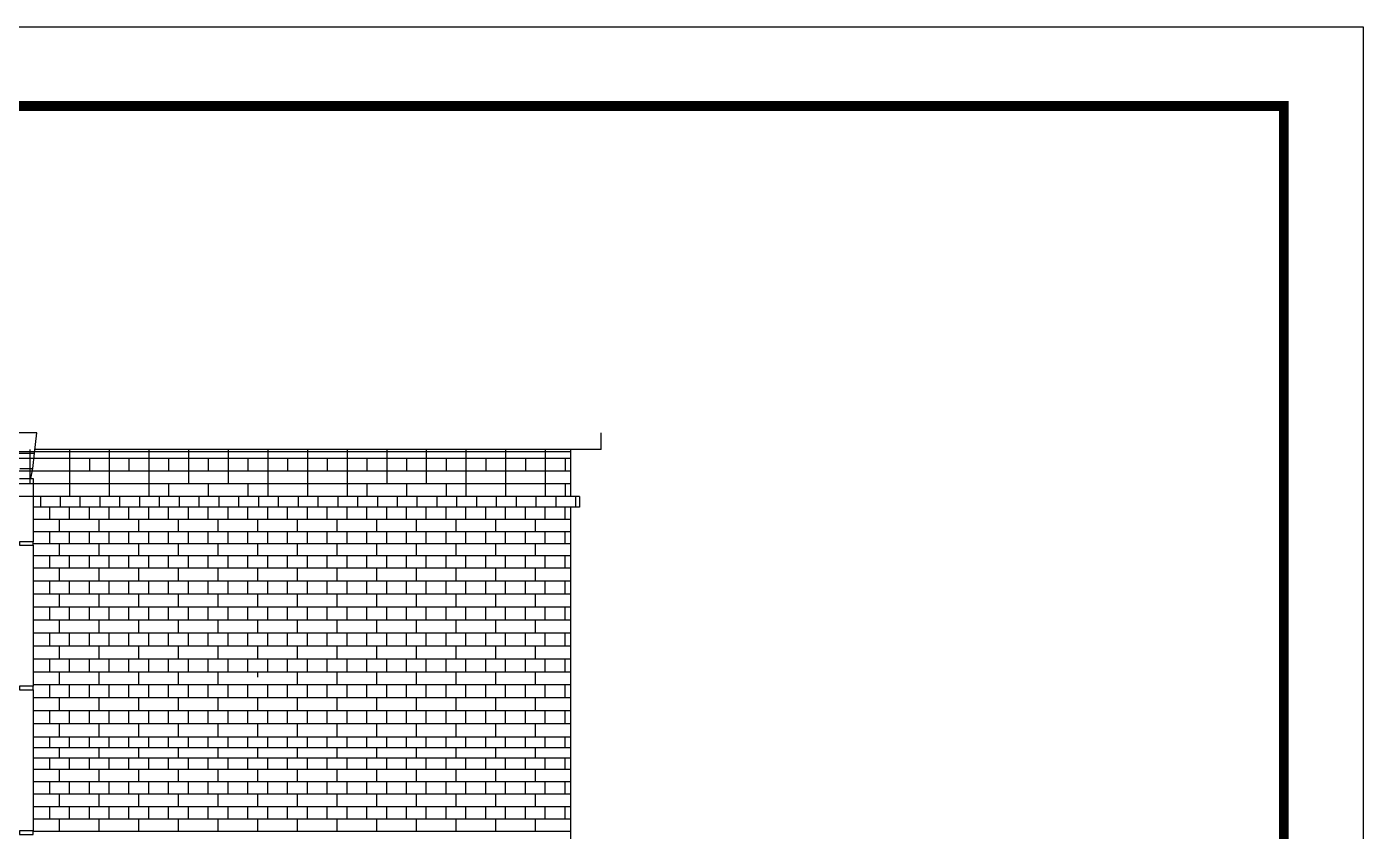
# Model space of a CAD drawing. Extents: x 186583 to 203403, y -172622 to -160742.
# Drawn here: x 195986 to 203403, y -165206 to -160742 of the extents above; entities that cross this region are included whole.
import ezdxf

# ---------------------------------------------------------------- set-up
doc = ezdxf.new("R2010")
doc.units = 0
doc.header["$LTSCALE"] = 50
doc.header["$MEASUREMENT"] = 0
for name, color, linetype in [('COR', 4, 'CONTINUOUS'), ('ele-3', 6, 'CONTINUOUS'), ('h', 5, 'CONTINUOUS'), ('HAT', 5, 'CONTINUOUS'), ('W-1', 3, 'CONTINUOUS'), ('WAL', 3, 'CONTINUOUS'), ('WID', 4, 'CONTINUOUS')]:
    doc.layers.add(name, color=color, linetype=linetype)

# ---------------------------------------------------------------- blocks, each defined once
blk = doc.blocks.new('20')
at = {"layer": 'COR', "linetype": 'Continuous', "const_width": 270}
blk.add_lwpolyline([(230424, -2398), (230424, -57398), (308324, -57398), (308324, -2398)], close=True, dxfattribs=at)
at = {"layer": 'HAT'}
for p, q in [((226424, -198), (310524, -198)), ((310524, -198), (310524, -59598))]:
    blk.add_line(p, q, dxfattribs=at)

msp = doc.modelspace()

# ---------------------------------------------------------------- linework, layer by layer
at = {"layer": 'ele-3'}
for p, q in [((195946.69224, -163248.9788), (196021.69224, -163248.9788)), ((196021.69224, -163248.9788), (196021.69224, -163599.50991)), ((196021.69224, -163475.12464), (196106.15758, -163475.12464)), ((196080.50362, -163475.12464), (199003.65758, -163475.12464)), ((196021.69224, -163542.31728), (196106.15758, -163542.31728)), ((196021.69224, -163609.50991), (196105.15758, -163609.50991)), ((196048.15758, -163542.31728), (199003.65758, -163542.31728)), ((196049.15758, -163609.50991), (199003.65758, -163609.50991)), ((196021.69224, -163619.50991), (196021.69224, -164401.42736)), ((196021.69224, -163676.70255), (196106.15758, -163676.70255)), ((196048.15758, -163676.70255), (199003.65758, -163676.70255)), ((196021.69224, -163743.89518), (196106.15758, -163743.89518)), ((196048.15758, -163743.89518), (199003.65758, -163743.89518)), ((196021.69224, -164421.42736), (196021.69224, -165203.3448)), ((196021.69224, -164681.31709), (196106.15758, -164681.31709)), ((196106.15758, -164681.31709), (198928.65758, -164681.31709)), ((196181.15758, -164681.31709), (199003.65758, -164681.31709)), ((196021.69224, -164741.31709), (196106.15758, -164741.31709)), ((196106.15758, -164741.31709), (198928.65758, -164741.31709)), ((196181.15758, -164741.31709), (199003.65758, -164741.31709)), ((196106.15758, -164801.31709), (196021.69224, -164801.31709)), ((196021.69224, -164861.31709), (196106.15758, -164861.31709)), ((199003.65758, -164801.31709), (196069.15758, -164801.31709)), ((196069.15758, -164861.31709), (199003.65758, -164861.31709))]:
    msp.add_line(p, q, dxfattribs=at)
for points in [[(196063.65758, -163407.93201), (196063.65758, -163347.93201)], [(196173.65758, -163407.93201), (196173.65758, -163347.93201)], [(196283.65758, -163407.93201), (196283.65758, -163347.93201)], [(196393.65758, -163407.93201), (196393.65758, -163347.93201)], [(196503.65758, -163407.93201), (196503.65758, -163347.93201)], [(196613.65758, -163407.93201), (196613.65758, -163347.93201)], [(196723.65758, -163407.93201), (196723.65758, -163347.93201)], [(196833.65758, -163407.93201), (196833.65758, -163347.93201)], [(196943.65758, -163407.93201), (196943.65758, -163347.93201)], [(197053.65758, -163407.93201), (197053.65758, -163347.93201)], [(197163.65758, -163407.93201), (197163.65758, -163347.93201)], [(197273.65758, -163407.93201), (197273.65758, -163347.93201)], [(197383.65758, -163407.93201), (197383.65758, -163347.93201)], [(197493.65758, -163407.93201), (197493.65758, -163347.93201)], [(197603.65758, -163407.93201), (197603.65758, -163347.93201)], [(197713.65758, -163407.93201), (197713.65758, -163347.93201)], [(197823.65758, -163407.93201), (197823.65758, -163347.93201)], [(197933.65758, -163407.93201), (197933.65758, -163347.93201)], [(198043.65758, -163407.93201), (198043.65758, -163347.93201)], [(198153.65758, -163407.93201), (198153.65758, -163347.93201)], [(198263.65758, -163407.93201), (198263.65758, -163347.93201)], [(198373.65758, -163407.93201), (198373.65758, -163347.93201)], [(198483.65758, -163407.93201), (198483.65758, -163347.93201)], [(198593.65758, -163407.93201), (198593.65758, -163347.93201)], [(198703.65758, -163407.93201), (198703.65758, -163347.93201)], [(198813.65758, -163407.93201), (198813.65758, -163347.93201)], [(198923.65758, -163407.93201), (198923.65758, -163347.93201)], [(199033.65758, -163407.93201), (199033.65758, -163347.93201)], [(196113.65758, -163475.12464), (196113.65758, -163407.93201)], [(196223.65758, -163475.12464), (196223.65758, -163407.93201)], [(196333.65758, -163475.12464), (196333.65758, -163407.93201)], [(196443.65758, -163475.12464), (196443.65758, -163407.93201)], [(196553.65758, -163475.12464), (196553.65758, -163407.93201)], [(196663.65758, -163475.12464), (196663.65758, -163407.93201)], [(196773.65758, -163475.12464), (196773.65758, -163407.93201)], [(196883.65758, -163475.12464), (196883.65758, -163407.93201)], [(196993.65758, -163475.12464), (196993.65758, -163407.93201)], [(197103.65758, -163475.12464), (197103.65758, -163407.93201)], [(197213.65758, -163475.12464), (197213.65758, -163407.93201)], [(197323.65758, -163475.12464), (197323.65758, -163407.93201)], [(197433.65758, -163475.12464), (197433.65758, -163407.93201)], [(197543.65758, -163475.12464), (197543.65758, -163407.93201)], [(197653.65758, -163475.12464), (197653.65758, -163407.93201)], [(197763.65758, -163475.12464), (197763.65758, -163407.93201)], [(197873.65758, -163475.12464), (197873.65758, -163407.93201)], [(197983.65758, -163475.12464), (197983.65758, -163407.93201)], [(198093.65758, -163475.12464), (198093.65758, -163407.93201)], [(198203.65758, -163475.12464), (198203.65758, -163407.93201)], [(198313.65758, -163475.12464), (198313.65758, -163407.93201)], [(198423.65758, -163475.12464), (198423.65758, -163407.93201)], [(198533.65758, -163475.12464), (198533.65758, -163407.93201)], [(198643.65758, -163475.12464), (198643.65758, -163407.93201)], [(198753.65758, -163475.12464), (198753.65758, -163407.93201)], [(198863.65758, -163475.12464), (198863.65758, -163407.93201)], [(198973.65758, -163475.12464), (198973.65758, -163407.93201)], [(196168.65758, -163542.31728), (196168.65758, -163475.12464)], [(196388.65758, -163542.31728), (196388.65758, -163475.12464)], [(196608.65758, -163542.31728), (196608.65758, -163475.12464)], [(196828.65758, -163542.31728), (196828.65758, -163475.12464)], [(197048.65758, -163542.31728), (197048.65758, -163475.12464)], [(197268.65758, -163542.31728), (197268.65758, -163475.12464)], [(197488.65758, -163542.31728), (197488.65758, -163475.12464)], [(197708.65758, -163542.31728), (197708.65758, -163475.12464)], [(197928.65758, -163542.31728), (197928.65758, -163475.12464)], [(198148.65758, -163542.31728), (198148.65758, -163475.12464)], [(198368.65758, -163542.31728), (198368.65758, -163475.12464)], [(198588.65758, -163542.31728), (198588.65758, -163475.12464)], [(198808.65758, -163542.31728), (198808.65758, -163475.12464)], [(196113.65758, -163609.50991), (196113.65758, -163542.31728)], [(196168.65758, -163676.70255), (196168.65758, -163609.50991)], [(196223.65758, -163609.50991), (196223.65758, -163542.31728)], [(196333.65758, -163609.50991), (196333.65758, -163542.31728)], [(196388.65758, -163676.70255), (196388.65758, -163609.50991)], [(196443.65758, -163609.50991), (196443.65758, -163542.31728)], [(196553.65758, -163609.50991), (196553.65758, -163542.31728)], [(196608.65758, -163676.70255), (196608.65758, -163609.50991)], [(196663.65758, -163609.50991), (196663.65758, -163542.31728)], [(196773.65758, -163609.50991), (196773.65758, -163542.31728)], [(196828.65758, -163676.70255), (196828.65758, -163609.50991)], [(196883.65758, -163609.50991), (196883.65758, -163542.31728)], [(196993.65758, -163609.50991), (196993.65758, -163542.31728)], [(197048.65758, -163676.70255), (197048.65758, -163609.50991)], [(197103.65758, -163609.50991), (197103.65758, -163542.31728)], [(197213.65758, -163609.50991), (197213.65758, -163542.31728)], [(197268.65758, -163676.70255), (197268.65758, -163609.50991)], [(197323.65758, -163609.50991), (197323.65758, -163542.31728)], [(197433.65758, -163609.50991), (197433.65758, -163542.31728)], [(197488.65758, -163676.70255), (197488.65758, -163609.50991)], [(197543.65758, -163609.50991), (197543.65758, -163542.31728)], [(197653.65758, -163609.50991), (197653.65758, -163542.31728)], [(197708.65758, -163676.70255), (197708.65758, -163609.50991)], [(197763.65758, -163609.50991), (197763.65758, -163542.31728)], [(197873.65758, -163609.50991), (197873.65758, -163542.31728)], [(197928.65758, -163676.70255), (197928.65758, -163609.50991)], [(197983.65758, -163609.50991), (197983.65758, -163542.31728)], [(198093.65758, -163609.50991), (198093.65758, -163542.31728)], [(198148.65758, -163676.70255), (198148.65758, -163609.50991)], [(198203.65758, -163609.50991), (198203.65758, -163542.31728)], [(198313.65758, -163609.50991), (198313.65758, -163542.31728)], [(198368.65758, -163676.70255), (198368.65758, -163609.50991)], [(198423.65758, -163609.50991), (198423.65758, -163542.31728)], [(198533.65758, -163609.50991), (198533.65758, -163542.31728)], [(198588.65758, -163676.70255), (198588.65758, -163609.50991)], [(198643.65758, -163609.50991), (198643.65758, -163542.31728)], [(198753.65758, -163609.50991), (198753.65758, -163542.31728)], [(198808.65758, -163676.70255), (198808.65758, -163609.50991)], [(198863.65758, -163609.50991), (198863.65758, -163542.31728)], [(198973.65758, -163609.50991), (198973.65758, -163542.31728)], [(196113.65758, -163743.89518), (196113.65758, -163676.70255)], [(196223.65758, -163743.89518), (196223.65758, -163676.70255)], [(196333.65758, -163743.89518), (196333.65758, -163676.70255)], [(196443.65758, -163743.89518), (196443.65758, -163676.70255)], [(196553.65758, -163743.89518), (196553.65758, -163676.70255)], [(196663.65758, -163743.89518), (196663.65758, -163676.70255)], [(196773.65758, -163743.89518), (196773.65758, -163676.70255)], [(196883.65758, -163743.89518), (196883.65758, -163676.70255)], [(196993.65758, -163743.89518), (196993.65758, -163676.70255)], [(197103.65758, -163743.89518), (197103.65758, -163676.70255)], [(197213.65758, -163743.89518), (197213.65758, -163676.70255)], [(197323.65758, -163743.89518), (197323.65758, -163676.70255)], [(197433.65758, -163743.89518), (197433.65758, -163676.70255)], [(197543.65758, -163743.89518), (197543.65758, -163676.70255)], [(197653.65758, -163743.89518), (197653.65758, -163676.70255)], [(197763.65758, -163743.89518), (197763.65758, -163676.70255)], [(197873.65758, -163743.89518), (197873.65758, -163676.70255)], [(197983.65758, -163743.89518), (197983.65758, -163676.70255)], [(198093.65758, -163743.89518), (198093.65758, -163676.70255)], [(198203.65758, -163743.89518), (198203.65758, -163676.70255)], [(198313.65758, -163743.89518), (198313.65758, -163676.70255)], [(198423.65758, -163743.89518), (198423.65758, -163676.70255)], [(198533.65758, -163743.89518), (198533.65758, -163676.70255)], [(198643.65758, -163743.89518), (198643.65758, -163676.70255)], [(198753.65758, -163743.89518), (198753.65758, -163676.70255)], [(198863.65758, -163743.89518), (198863.65758, -163676.70255)], [(198973.65758, -163743.89518), (198973.65758, -163676.70255)], [(196113.65758, -164741.31709), (196113.65758, -164681.31709)], [(196223.65758, -164741.31709), (196223.65758, -164681.31709)], [(196333.65758, -164741.31709), (196333.65758, -164681.31709)], [(196443.65758, -164741.31709), (196443.65758, -164681.31709)], [(196553.65758, -164741.31709), (196553.65758, -164681.31709)], [(196663.65758, -164741.31709), (196663.65758, -164681.31709)], [(196773.65758, -164741.31709), (196773.65758, -164681.31709)], [(196883.65758, -164741.31709), (196883.65758, -164681.31709)], [(196993.65758, -164741.31709), (196993.65758, -164681.31709)], [(197103.65758, -164741.31709), (197103.65758, -164681.31709)], [(197213.65758, -164741.31709), (197213.65758, -164681.31709)], [(197323.65758, -164741.31709), (197323.65758, -164681.31709)], [(197433.65758, -164741.31709), (197433.65758, -164681.31709)], [(197543.65758, -164741.31709), (197543.65758, -164681.31709)], [(197653.65758, -164741.31709), (197653.65758, -164681.31709)], [(197763.65758, -164741.31709), (197763.65758, -164681.31709)], [(197873.65758, -164741.31709), (197873.65758, -164681.31709)], [(197983.65758, -164741.31709), (197983.65758, -164681.31709)], [(198093.65758, -164741.31709), (198093.65758, -164681.31709)], [(198203.65758, -164741.31709), (198203.65758, -164681.31709)], [(198313.65758, -164741.31709), (198313.65758, -164681.31709)], [(198423.65758, -164741.31709), (198423.65758, -164681.31709)], [(198533.65758, -164741.31709), (198533.65758, -164681.31709)], [(198643.65758, -164741.31709), (198643.65758, -164681.31709)], [(198753.65758, -164741.31709), (198753.65758, -164681.31709)], [(198863.65758, -164741.31709), (198863.65758, -164681.31709)], [(198973.65758, -164741.31709), (198973.65758, -164681.31709)], [(196168.65758, -164801.31709), (196168.65758, -164741.31709)], [(196388.65758, -164801.31709), (196388.65758, -164741.31709)], [(196608.65758, -164801.31709), (196608.65758, -164741.31709)], [(196828.65758, -164801.31709), (196828.65758, -164741.31709)], [(197048.65758, -164801.31709), (197048.65758, -164741.31709)], [(197268.65758, -164801.31709), (197268.65758, -164741.31709)], [(197488.65758, -164801.31709), (197488.65758, -164741.31709)], [(197708.65758, -164801.31709), (197708.65758, -164741.31709)], [(197928.65758, -164801.31709), (197928.65758, -164741.31709)], [(198148.65758, -164801.31709), (198148.65758, -164741.31709)], [(198368.65758, -164801.31709), (198368.65758, -164741.31709)], [(198588.65758, -164801.31709), (198588.65758, -164741.31709)], [(198808.65758, -164801.31709), (198808.65758, -164741.31709)], [(196113.65758, -164861.31709), (196113.65758, -164801.31709)], [(196223.65758, -164861.31709), (196223.65758, -164801.31709)], [(196333.65758, -164861.31709), (196333.65758, -164801.31709)], [(196443.65758, -164861.31709), (196443.65758, -164801.31709)], [(196553.65758, -164861.31709), (196553.65758, -164801.31709)], [(196663.65758, -164861.31709), (196663.65758, -164801.31709)], [(196773.65758, -164861.31709), (196773.65758, -164801.31709)], [(196883.65758, -164861.31709), (196883.65758, -164801.31709)], [(196993.65758, -164861.31709), (196993.65758, -164801.31709)], [(197103.65758, -164861.31709), (197103.65758, -164801.31709)], [(197213.65758, -164861.31709), (197213.65758, -164801.31709)], [(197323.65758, -164861.31709), (197323.65758, -164801.31709)], [(197433.65758, -164861.31709), (197433.65758, -164801.31709)], [(197543.65758, -164861.31709), (197543.65758, -164801.31709)], [(197653.65758, -164861.31709), (197653.65758, -164801.31709)], [(197763.65758, -164861.31709), (197763.65758, -164801.31709)], [(197873.65758, -164861.31709), (197873.65758, -164801.31709)], [(197983.65758, -164861.31709), (197983.65758, -164801.31709)], [(198093.65758, -164861.31709), (198093.65758, -164801.31709)], [(198203.65758, -164861.31709), (198203.65758, -164801.31709)], [(198313.65758, -164861.31709), (198313.65758, -164801.31709)], [(198423.65758, -164861.31709), (198423.65758, -164801.31709)], [(198533.65758, -164861.31709), (198533.65758, -164801.31709)], [(198643.65758, -164861.31709), (198643.65758, -164801.31709)], [(198753.65758, -164861.31709), (198753.65758, -164801.31709)], [(198863.65758, -164861.31709), (198863.65758, -164801.31709)], [(198973.65758, -164861.31709), (198973.65758, -164801.31709)]]:
    msp.add_lwpolyline(points, dxfattribs=at)
at = {"layer": 'h'}
for p, q in [((196102.33545, -163137.93201), (189843.65758, -163137.93201)), ((199003.65758, -163137.93201), (196084.32574, -163137.93201)), ((196110.71723, -163207.93201), (189843.65758, -163207.93201)), ((199003.65758, -163207.93201), (196075.94397, -163207.93201)), ((196106.15758, -163277.93201), (189843.65758, -163277.93201)), ((199003.65758, -163277.93201), (196080.50362, -163277.93201)), ((196021.69224, -163816.00456), (196106.15758, -163816.00456)), ((196048.15758, -163816.00456), (199003.65758, -163816.00456)), ((196021.69224, -163888.11394), (196106.15758, -163888.11394)), ((196048.15758, -163888.11394), (199003.65758, -163888.11394)), ((196021.69224, -163960.22332), (196106.15758, -163960.22332)), ((196106.15758, -163960.22332), (198928.65758, -163960.22332)), ((196181.15758, -163960.22332), (199003.65758, -163960.22332)), ((196021.69224, -164032.33269), (196106.15758, -164032.33269)), ((196106.15758, -164032.33269), (198928.65758, -164032.33269)), ((196181.15758, -164032.33269), (199003.65758, -164032.33269)), ((196021.69224, -164104.44207), (196106.15758, -164104.44207)), ((196106.15758, -164104.44207), (198928.65758, -164104.44207)), ((196181.15758, -164104.44207), (199003.65758, -164104.44207)), ((196021.69224, -164176.55145), (196106.15758, -164176.55145)), ((196021.69224, -164176.55145), (196106.15758, -164176.55145)), ((196106.15758, -164176.55145), (198928.65758, -164176.55145)), ((196106.15758, -164176.55145), (198928.65758, -164176.55145)), ((196181.15758, -164176.55145), (199003.65758, -164176.55145)), ((196181.15758, -164176.55145), (199003.65758, -164176.55145)), ((196021.69224, -164248.66083), (196106.15758, -164248.66083)), ((196021.69224, -164248.66083), (196106.15758, -164248.66083)), ((196106.15758, -164248.66083), (198928.65758, -164248.66083)), ((196106.15758, -164248.66083), (198928.65758, -164248.66083)), ((196181.15758, -164248.66083), (199003.65758, -164248.66083)), ((196181.15758, -164248.66083), (199003.65758, -164248.66083)), ((196021.69224, -164320.7702), (196106.15758, -164320.7702)), ((196021.69224, -164320.7702), (196106.15758, -164320.7702)), ((196106.15758, -164320.7702), (198928.65758, -164320.7702)), ((196106.15758, -164320.7702), (198928.65758, -164320.7702)), ((196181.15758, -164320.7702), (199003.65758, -164320.7702)), ((196181.15758, -164320.7702), (199003.65758, -164320.7702)), ((196106.15758, -164392.87958), (196021.69224, -164392.87958)), ((198928.65758, -164392.87958), (196106.15758, -164392.87958)), ((199003.65758, -164392.87958), (196181.15758, -164392.87958)), ((196106.15758, -164464.98896), (196021.69224, -164464.98896)), ((198928.65758, -164464.98896), (196106.15758, -164464.98896)), ((199003.65758, -164464.98896), (196181.15758, -164464.98896)), ((196106.15758, -164537.09833), (196021.69224, -164537.09833)), ((198928.65758, -164537.09833), (196106.15758, -164537.09833)), ((199003.65758, -164537.09833), (196181.15758, -164537.09833)), ((196106.15758, -164609.20771), (196021.69224, -164609.20771)), ((198928.65758, -164609.20771), (196106.15758, -164609.20771)), ((199003.65758, -164609.20771), (196181.15758, -164609.20771)), ((196021.69224, -164930.28405), (196106.15758, -164930.28405)), ((196069.15758, -164930.28405), (199003.65758, -164930.28405)), ((196021.69224, -164999.25474), (196106.15758, -164999.25474)), ((196069.15758, -164999.25474), (199003.65758, -164999.25474)), ((196021.69224, -165068.22543), (196106.15758, -165068.22543)), ((196069.15758, -165068.22543), (199003.65758, -165068.22543)), ((196021.69224, -165137.19612), (196106.15758, -165137.19612)), ((196069.15758, -165137.19612), (199003.65758, -165137.19612)), ((196021.69224, -165206.16681), (196105.15758, -165206.16681)), ((196070.15758, -165206.16681), (199003.65758, -165206.16681))]:
    msp.add_line(p, q, dxfattribs=at)
for points in [[(196003.65758, -163087.93201), (196003.65758, -163137.93201)], [(196223.65758, -163087.93201), (196223.65758, -163137.93201)], [(196443.65758, -163087.93201), (196443.65758, -163137.93201)], [(196663.65758, -163087.93201), (196663.65758, -163137.93201)], [(196883.65758, -163087.93201), (196883.65758, -163137.93201)], [(197103.65758, -163087.93201), (197103.65758, -163137.93201)], [(197323.65758, -163087.93201), (197323.65758, -163137.93201)], [(197543.65758, -163087.93201), (197543.65758, -163137.93201)], [(197763.65758, -163087.93201), (197763.65758, -163137.93201)], [(197983.65758, -163087.93201), (197983.65758, -163137.93201)], [(198203.65758, -163087.93201), (198203.65758, -163137.93201)], [(198423.65758, -163087.93201), (198423.65758, -163137.93201)], [(198643.65758, -163087.93201), (198643.65758, -163137.93201)], [(198863.65758, -163087.93201), (198863.65758, -163137.93201)], [(196003.65758, -163137.93201), (196003.65758, -163207.93201)], [(196223.65758, -163137.93201), (196223.65758, -163207.93201)], [(196333.65758, -163137.93201), (196333.65758, -163207.93201)], [(196443.65758, -163137.93201), (196443.65758, -163207.93201)], [(196553.65758, -163137.93201), (196553.65758, -163207.93201)], [(196663.65758, -163137.93201), (196663.65758, -163207.93201)], [(196773.65758, -163137.93201), (196773.65758, -163207.93201)], [(196883.65758, -163137.93201), (196883.65758, -163207.93201)], [(196993.65758, -163137.93201), (196993.65758, -163207.93201)], [(197103.65758, -163137.93201), (197103.65758, -163207.93201)], [(197213.65758, -163137.93201), (197213.65758, -163207.93201)], [(197323.65758, -163137.93201), (197323.65758, -163207.93201)], [(197433.65758, -163137.93201), (197433.65758, -163207.93201)], [(197543.65758, -163137.93201), (197543.65758, -163207.93201)], [(197653.65758, -163137.93201), (197653.65758, -163207.93201)], [(197763.65758, -163137.93201), (197763.65758, -163207.93201)], [(197873.65758, -163137.93201), (197873.65758, -163207.93201)], [(197983.65758, -163137.93201), (197983.65758, -163207.93201)], [(198093.65758, -163137.93201), (198093.65758, -163207.93201)], [(198203.65758, -163137.93201), (198203.65758, -163207.93201)], [(198313.65758, -163137.93201), (198313.65758, -163207.93201)], [(198423.65758, -163137.93201), (198423.65758, -163207.93201)], [(198533.65758, -163137.93201), (198533.65758, -163207.93201)], [(198643.65758, -163137.93201), (198643.65758, -163207.93201)], [(198753.65758, -163137.93201), (198753.65758, -163207.93201)], [(198863.65758, -163137.93201), (198863.65758, -163207.93201)], [(198973.65758, -163137.93201), (198973.65758, -163207.93201)], [(196003.65758, -163207.93201), (196003.65758, -163277.93201)], [(196223.65758, -163207.93201), (196223.65758, -163277.93201)], [(196443.65758, -163207.93201), (196443.65758, -163277.93201)], [(196663.65758, -163207.93201), (196663.65758, -163277.93201)], [(196883.65758, -163207.93201), (196883.65758, -163277.93201)], [(197103.65758, -163207.93201), (197103.65758, -163277.93201)], [(197323.65758, -163207.93201), (197323.65758, -163277.93201)], [(197543.65758, -163207.93201), (197543.65758, -163277.93201)], [(197763.65758, -163207.93201), (197763.65758, -163277.93201)], [(197983.65758, -163207.93201), (197983.65758, -163277.93201)], [(198203.65758, -163207.93201), (198203.65758, -163277.93201)], [(198423.65758, -163207.93201), (198423.65758, -163277.93201)], [(198643.65758, -163207.93201), (198643.65758, -163277.93201)], [(198863.65758, -163207.93201), (198863.65758, -163277.93201)], [(196223.65758, -163277.93201), (196223.65758, -163347.93201)], [(196443.65758, -163277.93201), (196443.65758, -163347.93201)], [(196663.65758, -163277.93201), (196663.65758, -163347.93201)], [(196773.65758, -163277.93201), (196773.65758, -163347.93201)], [(196993.65758, -163277.93201), (196993.65758, -163347.93201)], [(197213.65758, -163277.93201), (197213.65758, -163347.93201)], [(197323.65758, -163277.93201), (197323.65758, -163347.93201)], [(197543.65758, -163277.93201), (197543.65758, -163347.93201)], [(197763.65758, -163277.93201), (197763.65758, -163347.93201)], [(197873.65758, -163277.93201), (197873.65758, -163347.93201)], [(198093.65758, -163277.93201), (198093.65758, -163347.93201)], [(198313.65758, -163277.93201), (198313.65758, -163347.93201)], [(198423.65758, -163277.93201), (198423.65758, -163347.93201)], [(198643.65758, -163277.93201), (198643.65758, -163347.93201)], [(198863.65758, -163277.93201), (198863.65758, -163347.93201)], [(198973.65758, -163277.93201), (198973.65758, -163347.93201)], [(196168.65758, -163816.00456), (196168.65758, -163743.89518)], [(196388.65758, -163816.00456), (196388.65758, -163743.89518)], [(196608.65758, -163816.00456), (196608.65758, -163743.89518)], [(196828.65758, -163816.00456), (196828.65758, -163743.89518)], [(197048.65758, -163816.00456), (197048.65758, -163743.89518)], [(197268.65758, -163816.00456), (197268.65758, -163743.89518)], [(197488.65758, -163816.00456), (197488.65758, -163743.89518)], [(197708.65758, -163816.00456), (197708.65758, -163743.89518)], [(197928.65758, -163816.00456), (197928.65758, -163743.89518)], [(198148.65758, -163816.00456), (198148.65758, -163743.89518)], [(198368.65758, -163816.00456), (198368.65758, -163743.89518)], [(198588.65758, -163816.00456), (198588.65758, -163743.89518)], [(198808.65758, -163816.00456), (198808.65758, -163743.89518)], [(196113.65758, -163888.11394), (196113.65758, -163816.00456)], [(196223.65758, -163888.11394), (196223.65758, -163816.00456)], [(196333.65758, -163888.11394), (196333.65758, -163816.00456)], [(196443.65758, -163888.11394), (196443.65758, -163816.00456)], [(196553.65758, -163888.11394), (196553.65758, -163816.00456)], [(196663.65758, -163888.11394), (196663.65758, -163816.00456)], [(196773.65758, -163888.11394), (196773.65758, -163816.00456)], [(196883.65758, -163888.11394), (196883.65758, -163816.00456)], [(196993.65758, -163888.11394), (196993.65758, -163816.00456)], [(197103.65758, -163888.11394), (197103.65758, -163816.00456)], [(197213.65758, -163888.11394), (197213.65758, -163816.00456)], [(197323.65758, -163888.11394), (197323.65758, -163816.00456)], [(197433.65758, -163888.11394), (197433.65758, -163816.00456)], [(197543.65758, -163888.11394), (197543.65758, -163816.00456)], [(197653.65758, -163888.11394), (197653.65758, -163816.00456)], [(197763.65758, -163888.11394), (197763.65758, -163816.00456)], [(197873.65758, -163888.11394), (197873.65758, -163816.00456)], [(197983.65758, -163888.11394), (197983.65758, -163816.00456)], [(198093.65758, -163888.11394), (198093.65758, -163816.00456)], [(198203.65758, -163888.11394), (198203.65758, -163816.00456)], [(198313.65758, -163888.11394), (198313.65758, -163816.00456)], [(198423.65758, -163888.11394), (198423.65758, -163816.00456)], [(198533.65758, -163888.11394), (198533.65758, -163816.00456)], [(198643.65758, -163888.11394), (198643.65758, -163816.00456)], [(198753.65758, -163888.11394), (198753.65758, -163816.00456)], [(198863.65758, -163888.11394), (198863.65758, -163816.00456)], [(198973.65758, -163888.11394), (198973.65758, -163816.00456)], [(196168.65758, -163960.22332), (196168.65758, -163888.11394)], [(196388.65758, -163960.22332), (196388.65758, -163888.11394)], [(196608.65758, -163960.22332), (196608.65758, -163888.11394)], [(196828.65758, -163960.22332), (196828.65758, -163888.11394)], [(197048.65758, -163960.22332), (197048.65758, -163888.11394)], [(197268.65758, -163960.22332), (197268.65758, -163888.11394)], [(197488.65758, -163960.22332), (197488.65758, -163888.11394)], [(197708.65758, -163960.22332), (197708.65758, -163888.11394)], [(197928.65758, -163960.22332), (197928.65758, -163888.11394)], [(198148.65758, -163960.22332), (198148.65758, -163888.11394)], [(198368.65758, -163960.22332), (198368.65758, -163888.11394)], [(198588.65758, -163960.22332), (198588.65758, -163888.11394)], [(198808.65758, -163960.22332), (198808.65758, -163888.11394)], [(196113.65758, -164032.33269), (196113.65758, -163960.22332)], [(196223.65758, -164032.33269), (196223.65758, -163960.22332)], [(196333.65758, -164032.33269), (196333.65758, -163960.22332)], [(196443.65758, -164032.33269), (196443.65758, -163960.22332)], [(196553.65758, -164032.33269), (196553.65758, -163960.22332)], [(196663.65758, -164032.33269), (196663.65758, -163960.22332)], [(196773.65758, -164032.33269), (196773.65758, -163960.22332)], [(196883.65758, -164032.33269), (196883.65758, -163960.22332)], [(196993.65758, -164032.33269), (196993.65758, -163960.22332)], [(197103.65758, -164032.33269), (197103.65758, -163960.22332)], [(197213.65758, -164032.33269), (197213.65758, -163960.22332)], [(197323.65758, -164032.33269), (197323.65758, -163960.22332)], [(197433.65758, -164032.33269), (197433.65758, -163960.22332)], [(197543.65758, -164032.33269), (197543.65758, -163960.22332)], [(197653.65758, -164032.33269), (197653.65758, -163960.22332)], [(197763.65758, -164032.33269), (197763.65758, -163960.22332)], [(197873.65758, -164032.33269), (197873.65758, -163960.22332)], [(197983.65758, -164032.33269), (197983.65758, -163960.22332)], [(198093.65758, -164032.33269), (198093.65758, -163960.22332)], [(198203.65758, -164032.33269), (198203.65758, -163960.22332)], [(198313.65758, -164032.33269), (198313.65758, -163960.22332)], [(198423.65758, -164032.33269), (198423.65758, -163960.22332)], [(198533.65758, -164032.33269), (198533.65758, -163960.22332)], [(198643.65758, -164032.33269), (198643.65758, -163960.22332)], [(198753.65758, -164032.33269), (198753.65758, -163960.22332)], [(198863.65758, -164032.33269), (198863.65758, -163960.22332)], [(198973.65758, -164032.33269), (198973.65758, -163960.22332)], [(196168.65758, -164104.44207), (196168.65758, -164032.33269)], [(196388.65758, -164104.44207), (196388.65758, -164032.33269)], [(196608.65758, -164104.44207), (196608.65758, -164032.33269)], [(196828.65758, -164104.44207), (196828.65758, -164032.33269)], [(197048.65758, -164104.44207), (197048.65758, -164032.33269)], [(197268.65758, -164104.44207), (197268.65758, -164032.33269)], [(197488.65758, -164104.44207), (197488.65758, -164032.33269)], [(197708.65758, -164104.44207), (197708.65758, -164032.33269)], [(197928.65758, -164104.44207), (197928.65758, -164032.33269)], [(198148.65758, -164104.44207), (198148.65758, -164032.33269)], [(198368.65758, -164104.44207), (198368.65758, -164032.33269)], [(198588.65758, -164104.44207), (198588.65758, -164032.33269)], [(198808.65758, -164104.44207), (198808.65758, -164032.33269)], [(196113.65758, -164176.55145), (196113.65758, -164104.44207)], [(196223.65758, -164176.55145), (196223.65758, -164104.44207)], [(196333.65758, -164176.55145), (196333.65758, -164104.44207)], [(196443.65758, -164176.55145), (196443.65758, -164104.44207)], [(196553.65758, -164176.55145), (196553.65758, -164104.44207)], [(196663.65758, -164176.55145), (196663.65758, -164104.44207)], [(196773.65758, -164176.55145), (196773.65758, -164104.44207)], [(196883.65758, -164176.55145), (196883.65758, -164104.44207)], [(196993.65758, -164176.55145), (196993.65758, -164104.44207)], [(197103.65758, -164176.55145), (197103.65758, -164104.44207)], [(197213.65758, -164176.55145), (197213.65758, -164104.44207)], [(197323.65758, -164176.55145), (197323.65758, -164104.44207)], [(197433.65758, -164176.55145), (197433.65758, -164104.44207)], [(197543.65758, -164176.55145), (197543.65758, -164104.44207)], [(197653.65758, -164176.55145), (197653.65758, -164104.44207)], [(197763.65758, -164176.55145), (197763.65758, -164104.44207)], [(197873.65758, -164176.55145), (197873.65758, -164104.44207)], [(197983.65758, -164176.55145), (197983.65758, -164104.44207)], [(198093.65758, -164176.55145), (198093.65758, -164104.44207)], [(198203.65758, -164176.55145), (198203.65758, -164104.44207)], [(198313.65758, -164176.55145), (198313.65758, -164104.44207)], [(198423.65758, -164176.55145), (198423.65758, -164104.44207)], [(198533.65758, -164176.55145), (198533.65758, -164104.44207)], [(198643.65758, -164176.55145), (198643.65758, -164104.44207)], [(198753.65758, -164176.55145), (198753.65758, -164104.44207)], [(198863.65758, -164176.55145), (198863.65758, -164104.44207)], [(198973.65758, -164176.55145), (198973.65758, -164104.44207)], [(196168.65758, -164248.66083), (196168.65758, -164176.55145)], [(196388.65758, -164248.66083), (196388.65758, -164176.55145)], [(196608.65758, -164248.66083), (196608.65758, -164176.55145)], [(196828.65758, -164248.66083), (196828.65758, -164176.55145)], [(197048.65758, -164248.66083), (197048.65758, -164176.55145)], [(197268.65758, -164248.66083), (197268.65758, -164176.55145)], [(197488.65758, -164248.66083), (197488.65758, -164176.55145)], [(197708.65758, -164248.66083), (197708.65758, -164176.55145)], [(197928.65758, -164248.66083), (197928.65758, -164176.55145)], [(198148.65758, -164248.66083), (198148.65758, -164176.55145)], [(198368.65758, -164248.66083), (198368.65758, -164176.55145)], [(198588.65758, -164248.66083), (198588.65758, -164176.55145)], [(198808.65758, -164248.66083), (198808.65758, -164176.55145)], [(196113.65758, -164320.7702), (196113.65758, -164248.66083)], [(196223.65758, -164320.7702), (196223.65758, -164248.66083)], [(196333.65758, -164320.7702), (196333.65758, -164248.66083)], [(196443.65758, -164320.7702), (196443.65758, -164248.66083)], [(196553.65758, -164320.7702), (196553.65758, -164248.66083)], [(196663.65758, -164320.7702), (196663.65758, -164248.66083)], [(196773.65758, -164320.7702), (196773.65758, -164248.66083)], [(196883.65758, -164320.7702), (196883.65758, -164248.66083)], [(196993.65758, -164320.7702), (196993.65758, -164248.66083)], [(197103.65758, -164320.7702), (197103.65758, -164248.66083)], [(197213.65758, -164320.7702), (197213.65758, -164248.66083)], [(197323.65758, -164320.7702), (197323.65758, -164248.66083)], [(197433.65758, -164320.7702), (197433.65758, -164248.66083)], [(197543.65758, -164320.7702), (197543.65758, -164248.66083)], [(197653.65758, -164320.7702), (197653.65758, -164248.66083)], [(197763.65758, -164320.7702), (197763.65758, -164248.66083)], [(197873.65758, -164320.7702), (197873.65758, -164248.66083)], [(197983.65758, -164320.7702), (197983.65758, -164248.66083)], [(198093.65758, -164320.7702), (198093.65758, -164248.66083)], [(198203.65758, -164320.7702), (198203.65758, -164248.66083)], [(198313.65758, -164320.7702), (198313.65758, -164248.66083)], [(198423.65758, -164320.7702), (198423.65758, -164248.66083)], [(198533.65758, -164320.7702), (198533.65758, -164248.66083)], [(198643.65758, -164320.7702), (198643.65758, -164248.66083)], [(198753.65758, -164320.7702), (198753.65758, -164248.66083)], [(198863.65758, -164320.7702), (198863.65758, -164248.66083)], [(198973.65758, -164320.7702), (198973.65758, -164248.66083)], [(196168.65758, -164392.87958), (196168.65758, -164320.7702)], [(196388.65758, -164392.87958), (196388.65758, -164320.7702)], [(196608.65758, -164392.87958), (196608.65758, -164320.7702)], [(196828.65758, -164392.87958), (196828.65758, -164320.7702)], [(197048.65758, -164392.87958), (197048.65758, -164320.7702)], [(197268.65758, -164350.35391), (197268.65758, -164320.7702)], [(197488.65758, -164392.87958), (197488.65758, -164320.7702)], [(197708.65758, -164392.87958), (197708.65758, -164320.7702)], [(197928.65758, -164392.87958), (197928.65758, -164320.7702)], [(198148.65758, -164392.87958), (198148.65758, -164320.7702)], [(198368.65758, -164392.87958), (198368.65758, -164320.7702)], [(198588.65758, -164392.87958), (198588.65758, -164320.7702)], [(198808.65758, -164392.87958), (198808.65758, -164320.7702)], [(196113.65758, -164464.98896), (196113.65758, -164392.87958)], [(196223.65758, -164464.98896), (196223.65758, -164392.87958)], [(196333.65758, -164464.98896), (196333.65758, -164392.87958)], [(196443.65758, -164464.98896), (196443.65758, -164392.87958)], [(196553.65758, -164464.98896), (196553.65758, -164392.87958)], [(196663.65758, -164464.98896), (196663.65758, -164392.87958)], [(196773.65758, -164464.98896), (196773.65758, -164392.87958)], [(196883.65758, -164464.98896), (196883.65758, -164392.87958)], [(196993.65758, -164464.98896), (196993.65758, -164392.87958)], [(197103.65758, -164464.98896), (197103.65758, -164392.87958)], [(197213.65758, -164464.98896), (197213.65758, -164392.87958)], [(197323.65758, -164464.98896), (197323.65758, -164392.87958)], [(197433.65758, -164464.98896), (197433.65758, -164392.87958)], [(197543.65758, -164464.98896), (197543.65758, -164392.87958)], [(197653.65758, -164464.98896), (197653.65758, -164392.87958)], [(197763.65758, -164464.98896), (197763.65758, -164392.87958)], [(197873.65758, -164464.98896), (197873.65758, -164392.87958)], [(197983.65758, -164464.98896), (197983.65758, -164392.87958)], [(198093.65758, -164464.98896), (198093.65758, -164392.87958)], [(198203.65758, -164464.98896), (198203.65758, -164392.87958)], [(198313.65758, -164464.98896), (198313.65758, -164392.87958)], [(198423.65758, -164464.98896), (198423.65758, -164392.87958)], [(198533.65758, -164464.98896), (198533.65758, -164392.87958)], [(198643.65758, -164464.98896), (198643.65758, -164392.87958)], [(198753.65758, -164464.98896), (198753.65758, -164392.87958)], [(198863.65758, -164464.98896), (198863.65758, -164392.87958)], [(198973.65758, -164464.98896), (198973.65758, -164392.87958)], [(196168.65758, -164537.09833), (196168.65758, -164464.98896)], [(196388.65758, -164537.09833), (196388.65758, -164464.98896)], [(196608.65758, -164537.09833), (196608.65758, -164464.98896)], [(196828.65758, -164537.09833), (196828.65758, -164464.98896)], [(197048.65758, -164537.09833), (197048.65758, -164464.98896)], [(197268.65758, -164537.09833), (197268.65758, -164464.98896)], [(197488.65758, -164537.09833), (197488.65758, -164464.98896)], [(197708.65758, -164537.09833), (197708.65758, -164464.98896)], [(197928.65758, -164537.09833), (197928.65758, -164464.98896)], [(198148.65758, -164537.09833), (198148.65758, -164464.98896)], [(198368.65758, -164537.09833), (198368.65758, -164464.98896)], [(198588.65758, -164537.09833), (198588.65758, -164464.98896)], [(198808.65758, -164537.09833), (198808.65758, -164464.98896)], [(196113.65758, -164609.20771), (196113.65758, -164537.09833)], [(196223.65758, -164609.20771), (196223.65758, -164537.09833)], [(196333.65758, -164609.20771), (196333.65758, -164537.09833)], [(196443.65758, -164609.20771), (196443.65758, -164537.09833)], [(196553.65758, -164609.20771), (196553.65758, -164537.09833)], [(196663.65758, -164609.20771), (196663.65758, -164537.09833)], [(196773.65758, -164609.20771), (196773.65758, -164537.09833)], [(196883.65758, -164609.20771), (196883.65758, -164537.09833)], [(196993.65758, -164609.20771), (196993.65758, -164537.09833)], [(197103.65758, -164609.20771), (197103.65758, -164537.09833)], [(197213.65758, -164609.20771), (197213.65758, -164537.09833)], [(197323.65758, -164609.20771), (197323.65758, -164537.09833)], [(197433.65758, -164609.20771), (197433.65758, -164537.09833)], [(197543.65758, -164609.20771), (197543.65758, -164537.09833)], [(197653.65758, -164609.20771), (197653.65758, -164537.09833)], [(197763.65758, -164609.20771), (197763.65758, -164537.09833)], [(197873.65758, -164609.20771), (197873.65758, -164537.09833)], [(197983.65758, -164609.20771), (197983.65758, -164537.09833)], [(198093.65758, -164609.20771), (198093.65758, -164537.09833)], [(198203.65758, -164609.20771), (198203.65758, -164537.09833)], [(198313.65758, -164609.20771), (198313.65758, -164537.09833)], [(198423.65758, -164609.20771), (198423.65758, -164537.09833)], [(198533.65758, -164609.20771), (198533.65758, -164537.09833)], [(198643.65758, -164609.20771), (198643.65758, -164537.09833)], [(198753.65758, -164609.20771), (198753.65758, -164537.09833)], [(198863.65758, -164609.20771), (198863.65758, -164537.09833)], [(198973.65758, -164609.20771), (198973.65758, -164537.09833)], [(196168.65758, -164681.31709), (196168.65758, -164609.20771)], [(196388.65758, -164681.31709), (196388.65758, -164609.20771)], [(196608.65758, -164681.31709), (196608.65758, -164609.20771)], [(196828.65758, -164681.31709), (196828.65758, -164609.20771)], [(197048.65758, -164681.31709), (197048.65758, -164609.20771)], [(197268.65758, -164681.31709), (197268.65758, -164609.20771)], [(197488.65758, -164681.31709), (197488.65758, -164609.20771)], [(197708.65758, -164681.31709), (197708.65758, -164609.20771)], [(197928.65758, -164681.31709), (197928.65758, -164609.20771)], [(198148.65758, -164681.31709), (198148.65758, -164609.20771)], [(198368.65758, -164681.31709), (198368.65758, -164609.20771)], [(198588.65758, -164681.31709), (198588.65758, -164609.20771)], [(198808.65758, -164681.31709), (198808.65758, -164609.20771)], [(196168.65758, -164930.28405), (196168.65758, -164861.31709)], [(196388.65758, -164930.28405), (196388.65758, -164861.31709)], [(196608.65758, -164930.28405), (196608.65758, -164861.31709)], [(196828.65758, -164930.28405), (196828.65758, -164861.31709)], [(197048.65758, -164930.28405), (197048.65758, -164861.31709)], [(197268.65758, -164930.28405), (197268.65758, -164861.31709)], [(197488.65758, -164930.28405), (197488.65758, -164861.31709)], [(197708.65758, -164930.28405), (197708.65758, -164861.31709)], [(197928.65758, -164930.28405), (197928.65758, -164861.31709)], [(198148.65758, -164930.28405), (198148.65758, -164861.31709)], [(198368.65758, -164930.28405), (198368.65758, -164861.31709)], [(198588.65758, -164930.28405), (198588.65758, -164861.31709)], [(198808.65758, -164930.28405), (198808.65758, -164861.31709)], [(196113.65758, -164999.25474), (196113.65758, -164930.28778)], [(196223.65758, -164999.25474), (196223.65758, -164930.28778)], [(196333.65758, -164999.25474), (196333.65758, -164930.28778)], [(196443.65758, -164999.25474), (196443.65758, -164930.28778)], [(196553.65758, -164999.25474), (196553.65758, -164930.28778)], [(196663.65758, -164999.25474), (196663.65758, -164930.28778)], [(196773.65758, -164999.25474), (196773.65758, -164930.28778)], [(196883.65758, -164999.25474), (196883.65758, -164930.28778)], [(196993.65758, -164999.25474), (196993.65758, -164930.28778)], [(197103.65758, -164999.25474), (197103.65758, -164930.28778)], [(197213.65758, -164999.25474), (197213.65758, -164930.28778)], [(197323.65758, -164999.25474), (197323.65758, -164930.28778)], [(197433.65758, -164999.25474), (197433.65758, -164930.28778)], [(197543.65758, -164999.25474), (197543.65758, -164930.28778)], [(197653.65758, -164999.25474), (197653.65758, -164930.28778)], [(197763.65758, -164999.25474), (197763.65758, -164930.28778)], [(197873.65758, -164999.25474), (197873.65758, -164930.28778)], [(197983.65758, -164999.25474), (197983.65758, -164930.28778)], [(198093.65758, -164999.25474), (198093.65758, -164930.28778)], [(198203.65758, -164999.25474), (198203.65758, -164930.28778)], [(198313.65758, -164999.25474), (198313.65758, -164930.28778)], [(198423.65758, -164999.25474), (198423.65758, -164930.28778)], [(198533.65758, -164999.25474), (198533.65758, -164930.28778)], [(198643.65758, -164999.25474), (198643.65758, -164930.28778)], [(198753.65758, -164999.25474), (198753.65758, -164930.28778)], [(198863.65758, -164999.25474), (198863.65758, -164930.28778)], [(198973.65758, -164999.25474), (198973.65758, -164930.28778)], [(196168.65758, -165068.22543), (196168.65758, -164999.25847)], [(196388.65758, -165068.22171), (196388.65758, -164999.25474)], [(196608.65758, -165068.22171), (196608.65758, -164999.25474)], [(196828.65758, -165068.22171), (196828.65758, -164999.25474)], [(197048.65758, -165068.22171), (197048.65758, -164999.25474)], [(197268.65758, -165068.22171), (197268.65758, -164999.25474)], [(197488.65758, -165068.22171), (197488.65758, -164999.25474)], [(197708.65758, -165068.22171), (197708.65758, -164999.25474)], [(197928.65758, -165068.22171), (197928.65758, -164999.25474)], [(198148.65758, -165068.22171), (198148.65758, -164999.25474)], [(198368.65758, -165068.22171), (198368.65758, -164999.25474)], [(198588.65758, -165068.22171), (198588.65758, -164999.25474)], [(198808.65758, -165068.22171), (198808.65758, -164999.25474)], [(196113.65758, -165137.19612), (196113.65758, -165068.22916)], [(196223.65758, -165137.19612), (196223.65758, -165068.22916)], [(196333.65758, -165137.19612), (196333.65758, -165068.22916)], [(196443.65758, -165137.19612), (196443.65758, -165068.22916)], [(196553.65758, -165137.19612), (196553.65758, -165068.22916)], [(196663.65758, -165137.19612), (196663.65758, -165068.22916)], [(196773.65758, -165137.19612), (196773.65758, -165068.22916)], [(196883.65758, -165137.19612), (196883.65758, -165068.22916)], [(196993.65758, -165137.19612), (196993.65758, -165068.22916)], [(197103.65758, -165137.19612), (197103.65758, -165068.22916)], [(197213.65758, -165137.19612), (197213.65758, -165068.22916)], [(197323.65758, -165137.19612), (197323.65758, -165068.22916)], [(197433.65758, -165137.19612), (197433.65758, -165068.22916)], [(197543.65758, -165137.19612), (197543.65758, -165068.22916)], [(197653.65758, -165137.19612), (197653.65758, -165068.22916)], [(197763.65758, -165137.19612), (197763.65758, -165068.22916)], [(197873.65758, -165137.19612), (197873.65758, -165068.22916)], [(197983.65758, -165137.19612), (197983.65758, -165068.22916)], [(198093.65758, -165137.19612), (198093.65758, -165068.22916)], [(198203.65758, -165137.19612), (198203.65758, -165068.22916)], [(198313.65758, -165137.19612), (198313.65758, -165068.22916)], [(198423.65758, -165137.19612), (198423.65758, -165068.22916)], [(198533.65758, -165137.19612), (198533.65758, -165068.22916)], [(198643.65758, -165137.19612), (198643.65758, -165068.22916)], [(198753.65758, -165137.19612), (198753.65758, -165068.22916)], [(198863.65758, -165137.19612), (198863.65758, -165068.22916)], [(198973.65758, -165137.19612), (198973.65758, -165068.22916)], [(196168.65758, -165206.16681), (196168.65758, -165137.19984)], [(196388.65758, -165206.16308), (196388.65758, -165137.19612)], [(196608.65758, -165206.16308), (196608.65758, -165137.19612)], [(196828.65758, -165206.16308), (196828.65758, -165137.19612)], [(197048.65758, -165206.16308), (197048.65758, -165137.19612)], [(197268.65758, -165206.16308), (197268.65758, -165137.19612)], [(197488.65758, -165206.16308), (197488.65758, -165137.19612)], [(197708.65758, -165206.16308), (197708.65758, -165137.19612)], [(197928.65758, -165206.16308), (197928.65758, -165137.19612)], [(198148.65758, -165206.16308), (198148.65758, -165137.19612)], [(198368.65758, -165206.16308), (198368.65758, -165137.19612)], [(198588.65758, -165206.16308), (198588.65758, -165137.19612)], [(198808.65758, -165206.16308), (198808.65758, -165137.19612)]]:
    msp.add_lwpolyline(points, dxfattribs=at)
at = {"layer": 'HAT'}
msp.add_lwpolyline([(189843.65758, -163098.37838), (199003.65758, -163098.37838), (199003.65758, -163347.93201), (189843.65758, -163347.93201)], close=True, dxfattribs=at)
at = {"layer": 'W-1'}
for p, q in [((195926.08325, -162992.90309), (196042.30124, -162992.90309)), ((196028.474, -163108.90409), (196042.01689, -162995.28857)), ((195939.91049, -163108.90409), (196028.474, -163108.90409)), ((196019.76445, -163194.32692), (196028.474, -163108.90409)), ((195948.62004, -163194.32692), (196019.76445, -163194.32692)), ((196009.19224, -163248.9788), (196019.76445, -163194.32692)), ((195959.19224, -163248.9788), (196009.19224, -163248.9788)), ((196106.15758, -163347.93201), (189793.65758, -163347.93201)), ((199053.65758, -163347.93201), (196080.50362, -163347.93201)), ((199053.65758, -163347.93201), (199053.65758, -163407.93201)), ((196106.15758, -163407.93201), (196021.69224, -163407.93201)), ((199053.65758, -163407.93201), (196080.50362, -163407.93201))]:
    msp.add_line(p, q, dxfattribs=at)
for points in [[(199003.65758, -163087.93201), (199003.65758, -163347.93201)], [(199003.65758, -163407.93201), (199003.65758, -169502.93201)]]:
    msp.add_lwpolyline(points, dxfattribs=at)
at = {"layer": 'WID'}
for q in [(199173.65758, -162995.28857), (196030.97386, -163087.93201)]:
    msp.add_line((199173.65758, -163087.93201), q, dxfattribs=at)
for points in [[(196022.69224, -163599.50991), (195945.69224, -163599.50991), (195945.69224, -163619.50991), (196022.69224, -163619.50991)], [(196022.69224, -164401.42736), (195945.69224, -164401.42736), (195945.69224, -164421.42736), (196022.69224, -164421.42736)], [(196022.69224, -165203.3448), (195945.69224, -165203.3448), (195945.69224, -165223.3448), (196022.69224, -165223.3448)]]:
    msp.add_lwpolyline(points, close=True, dxfattribs=at)

# ---------------------------------------------------------------- block references
at = {"layer": 'WAL', "xscale": 0.2000000000698492, "yscale": 0.1999999999534339, "zscale": 0.2000000000000001}
msp.add_blockref('20', (141297.96933, -160702.74794), dxfattribs=at)

doc.saveas('drawing.dxf')
